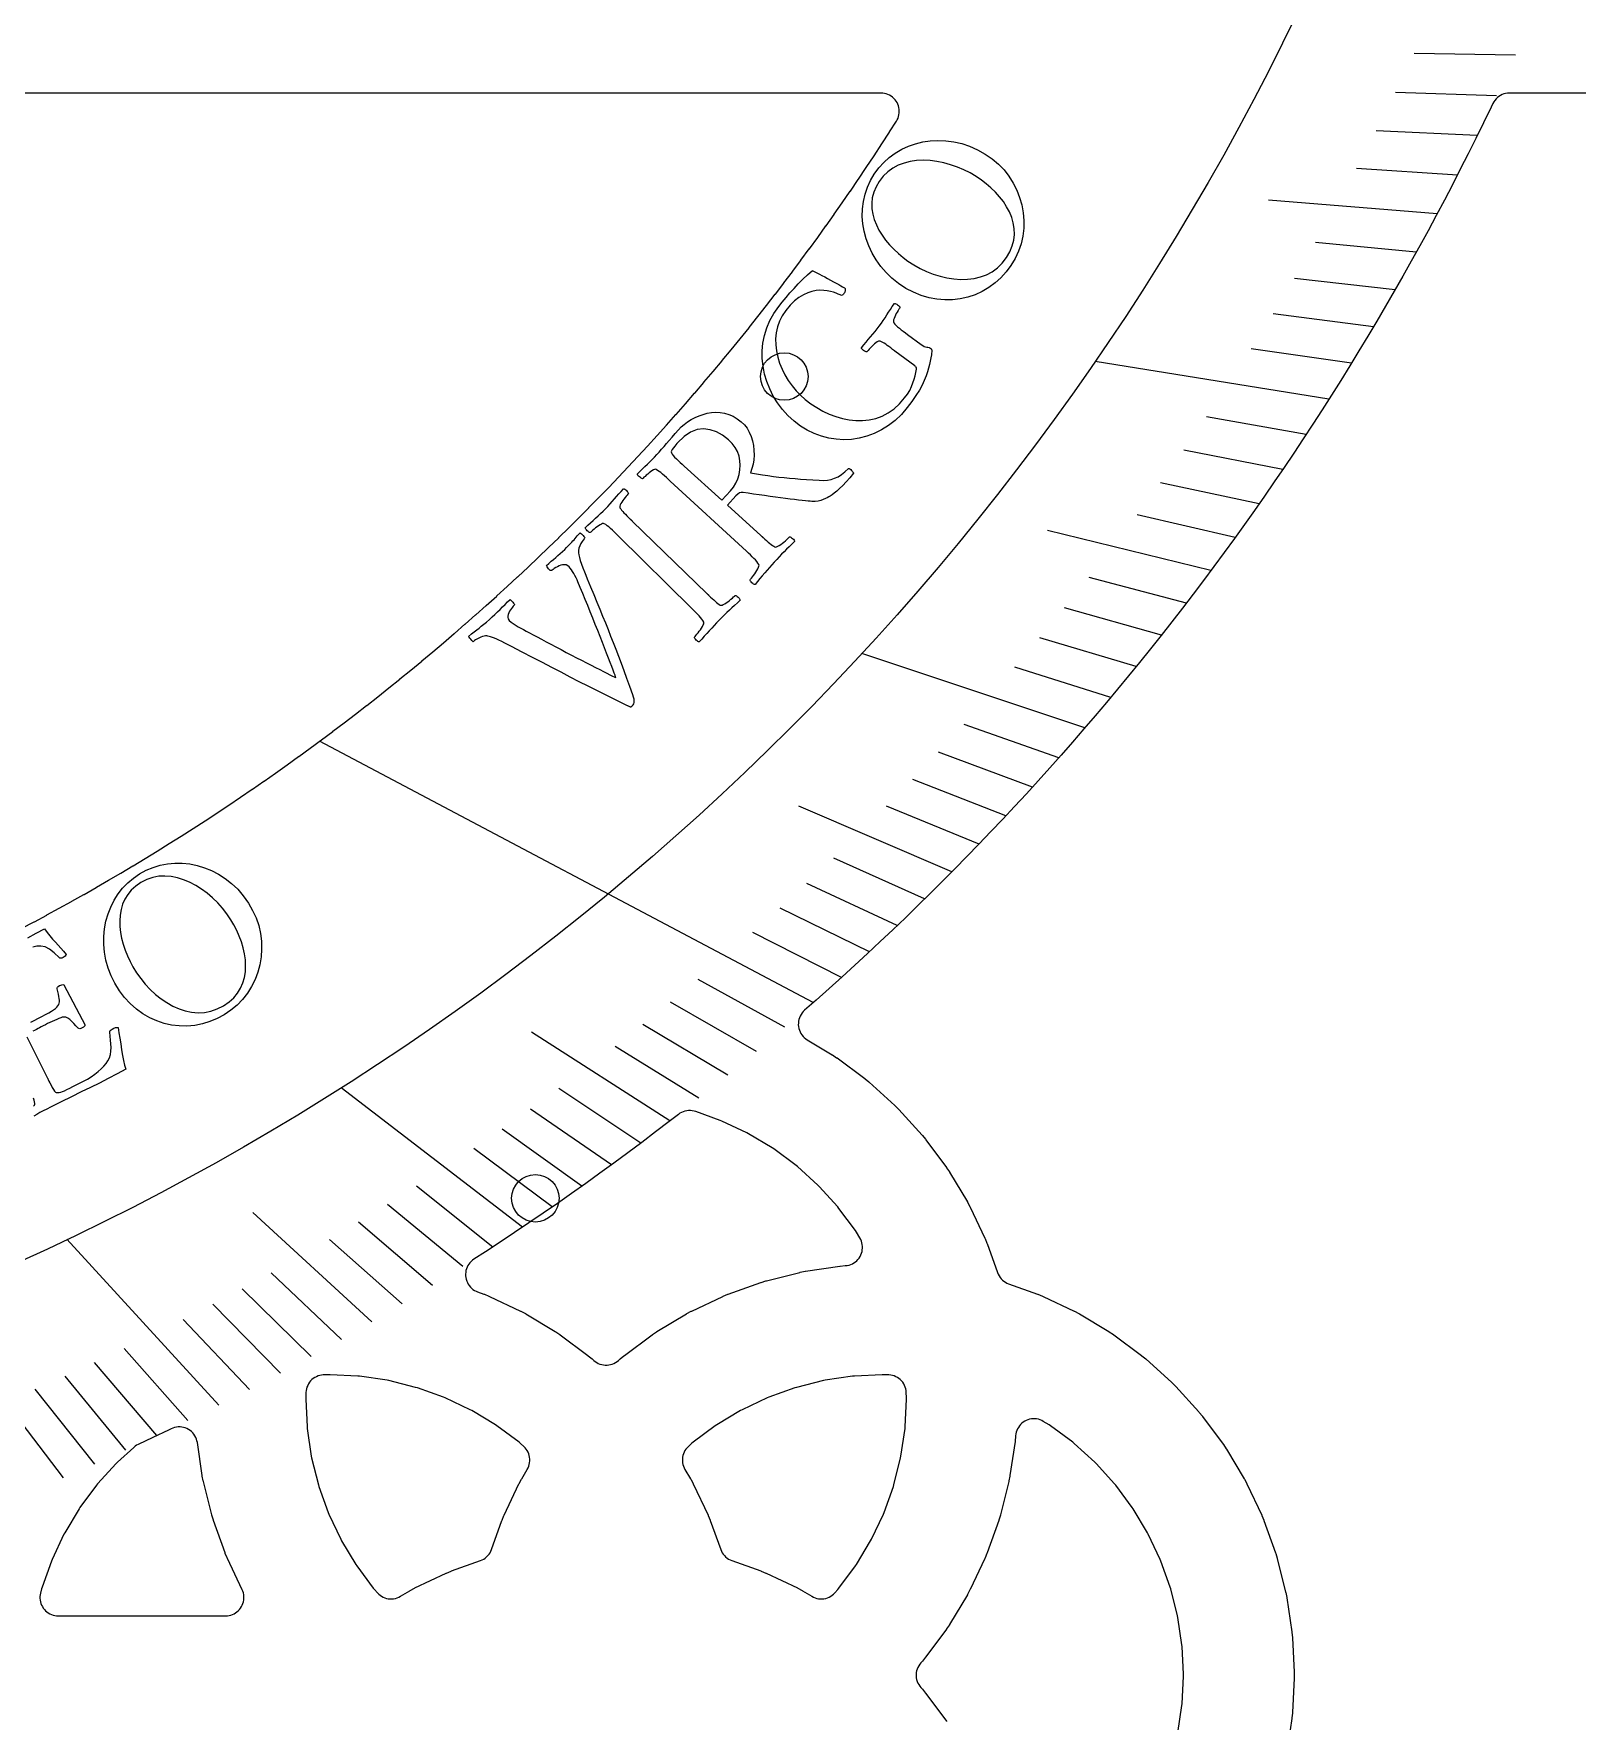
# Model space of a CAD drawing. Header units: millimetres. Extents: x -54 to 54, y -54 to 54.
# Drawn here: x 14.86 to 35.94, y -23.31 to -0.27 of the extents above; entities that cross this region are included whole.
import ezdxf

# ---------------------------------------------------------------- set-up
doc = ezdxf.new("R2010")
doc.units = ezdxf.units.MM
for name, color, linetype in [('CUT_INNER', 6, 'Continuous'), ('ENGRAVE', 7, 'Continuous'), ('ENGRAVE_FINE', 8, 'Continuous'), ('TEXT', 5, 'Continuous')]:
    doc.layers.add(name, color=color, linetype=linetype)

msp = doc.modelspace()

# ---------------------------------------------------------------- linework, layer by layer
at = {"layer": 'CUT_INNER'}
for points in [[(14.7018, -12.4834), (14.8715, -12.3934), (14.8728, -12.3927), (15.0419, -12.3016), (15.0433, -12.3009), (15.2118, -12.2088), (15.2132, -12.2081), (15.3811, -12.1149), (15.3825, -12.1142), (15.5499, -12.02), (15.5512, -12.0193), (15.718, -11.9241), (15.7193, -11.9234), (15.8855, -11.8272), (15.8869, -11.8264), (16.0525, -11.7292), (16.0538, -11.7284), (16.2188, -11.6302), (16.2202, -11.6294), (16.3846, -11.5301), (16.3859, -11.5293), (16.5497, -11.4291), (16.551, -11.4283), (16.7142, -11.327), (16.7155, -11.3262), (16.8781, -11.224), (16.8794, -11.2232), (17.0413, -11.1199), (17.0426, -11.1191), (17.2039, -11.0149), (17.2052, -11.014), (17.3658, -10.9088), (17.3671, -10.908), (17.5271, -10.8017), (17.5284, -10.8009), (17.6878, -10.6937), (17.689, -10.6928), (17.8477, -10.5847), (17.849, -10.5838), (18.007, -10.4747), (18.0083, -10.4738), (18.1656, -10.3637), (18.1669, -10.3628), (18.3236, -10.2518), (18.3248, -10.2509), (18.4808, -10.1388), (18.482, -10.1379), (18.6374, -10.025), (18.6386, -10.0241), (18.7932, -9.9101), (18.7944, -9.9092), (18.9483, -9.7943), (18.9496, -9.7934), (19.1028, -9.6776), (19.104, -9.6767), (19.2565, -9.5599), (19.2577, -9.559), (19.4094, -9.4413), (19.4106, -9.4403), (19.5617, -9.3217), (19.5629, -9.3208), (19.7132, -9.2012), (19.7144, -9.2003), (19.864, -9.0798), (19.8652, -9.0788), (20.014, -8.9575), (20.0152, -8.9565), (20.1632, -8.8342), (20.1644, -8.8332), (20.3118, -8.71), (20.3129, -8.709), (20.4595, -8.5849), (20.4607, -8.584), (20.6065, -8.459), (20.6076, -8.458), (20.7527, -8.3321), (20.7538, -8.3311), (20.8981, -8.2043), (20.8992, -8.2033), (21.0427, -8.0756), (21.0439, -8.0746), (21.1865, -7.9461), (21.1877, -7.945), (21.3296, -7.8156), (21.3307, -7.8146), (21.4718, -7.6843), (21.4729, -7.6833), (21.6133, -7.5521), (21.6144, -7.5511), (21.7539, -7.4191), (21.755, -7.418), (21.8937, -7.2852), (21.8948, -7.2841), (22.0326, -7.1504), (22.0337, -7.1493), (22.1708, -7.0148), (22.1719, -7.0137), (22.3081, -6.8783), (22.3092, -6.8772), (22.4445, -6.741), (22.4456, -6.7399), (22.5802, -6.6029), (22.5812, -6.6018), (22.7149, -6.4639), (22.716, -6.4628), (22.8489, -6.3241), (22.8499, -6.323), (22.9819, -6.1835), (22.983, -6.1824), (23.1141, -6.0421), (23.1151, -6.041), (23.2454, -5.8999), (23.2465, -5.8987), (23.3759, -5.7568), (23.3769, -5.7557), (23.5054, -5.613), (23.5065, -5.6119), (23.6341, -5.4684), (23.6351, -5.4672), (23.7619, -5.323), (23.7629, -5.3218), (23.8888, -5.1768), (23.8898, -5.1756), (24.0148, -5.0298), (24.0158, -5.0287), (24.1399, -4.8821), (24.1409, -4.8809), (24.2641, -4.7336), (24.2651, -4.7324), (24.3873, -4.5843), (24.3883, -4.5831), (24.5097, -4.4343), (24.5107, -4.4331), (24.6311, -4.2835), (24.6321, -4.2823), (24.7516, -4.132), (24.7526, -4.1308), (24.8712, -3.9798), (24.8721, -3.9786), (24.9898, -3.8268), (24.9908, -3.8256), (25.1075, -3.6731), (25.1084, -3.6719), (25.2243, -3.5187), (25.2252, -3.5175), (25.3401, -3.3636), (25.341, -3.3624), (25.4549, -3.2077), (25.4558, -3.2065), (25.5688, -3.0512), (25.5697, -3.05), (25.6817, -2.894), (25.6826, -2.8927), (25.7937, -2.736), (25.7946, -2.7348), (25.9047, -2.5774), (25.9055, -2.5762), (26.0147, -2.4181), (26.0155, -2.4169), (26.1237, -2.2582), (26.1246, -2.2569), (26.2317, -2.0976), (26.2326, -2.0963), (26.3388, -1.9363), (26.3396, -1.935), (26.4449, -1.7743), (26.4457, -1.7731), (26.5499, -1.6118), (26.5508, -1.6105), (26.6439, -1.4644), (26.6559, -1.4433), (26.6659, -1.4211), (26.6736, -1.3981), (26.6791, -1.3745), (26.6823, -1.3504), (26.6831, -1.3261), (26.6815, -1.3019), (26.6776, -1.2779), (26.6714, -1.2544), (26.6629, -1.2316), (26.6523, -1.2098), (26.6396, -1.1891), (26.6249, -1.1697), (26.6085, -1.1518), (26.5904, -1.1357), (26.5708, -1.1213), (26.5499, -1.1089), (26.5279, -1.0987), (26.505, -1.0906), (26.4814, -1.0847), (26.4573, -1.0812), (26.4331, -1.08), (4.6534, -1.08)], [(51.0325, -1.08), (35.0142, -1.08), (34.9886, -1.0813), (34.9633, -1.0852), (34.9386, -1.0917), (34.9146, -1.1007), (34.8917, -1.112), (34.8701, -1.1257), (34.85, -1.1415), (34.8316, -1.1592), (34.8151, -1.1788), (34.8007, -1.1999), (34.7885, -1.2224), (34.7646, -1.2725), (34.6614, -1.4855), (34.557, -1.6979), (34.4512, -1.9096), (34.3442, -2.1207), (34.2359, -2.3311), (34.1262, -2.5408), (34.0153, -2.7499), (33.9031, -2.9582), (33.7897, -3.1659), (33.6749, -3.3729), (33.5589, -3.5792), (33.4416, -3.7847), (33.3231, -3.9895), (33.2033, -4.1936), (33.0823, -4.397), (32.96, -4.5996), (32.8364, -4.8015), (32.7117, -5.0026), (32.5857, -5.2029), (32.4585, -5.4025), (32.33, -5.6012), (32.2004, -5.7992), (32.0695, -5.9964), (31.9374, -6.1928), (31.8041, -6.3883), (31.6697, -6.5831), (31.534, -6.777), (31.3971, -6.97), (31.2591, -7.1623), (31.1199, -7.3536), (30.9795, -7.5442), (30.8379, -7.7338), (30.6952, -7.9226), (30.5513, -8.1105), (30.4063, -8.2975), (30.2602, -8.4836), (30.1129, -8.6689), (29.9644, -8.8532), (29.8148, -9.0366), (29.6642, -9.2191), (29.5123, -9.4006), (29.3594, -9.5812), (29.2054, -9.7609), (29.0503, -9.9396), (28.8941, -10.1174), (28.7368, -10.2942), (28.5784, -10.4701), (28.4189, -10.6449), (28.2584, -10.8188), (28.0968, -10.9917), (27.9341, -11.1636), (27.7704, -11.3345), (27.6057, -11.5044), (27.4399, -11.6733), (27.273, -11.8411), (27.1052, -12.008), (26.9363, -12.1738), (26.7664, -12.3385), (26.5955, -12.5022), (26.4237, -12.6649), (26.2508, -12.8265), (26.0769, -12.987), (25.902, -13.1465), (25.7262, -13.3049), (25.5494, -13.4622), (25.3893, -13.6029), (25.3716, -13.6201), (25.3556, -13.639), (25.3416, -13.6594), (25.3297, -13.681), (25.3199, -13.7038), (25.3125, -13.7274), (25.3074, -13.7516), (25.3048, -13.7762), (25.3046, -13.8009), (25.3068, -13.8255), (25.3115, -13.8498), (25.3185, -13.8736), (25.3279, -13.8965), (25.3394, -13.9183), (25.3531, -13.9389), (25.3687, -13.9581), (25.3862, -13.9756), (25.4053, -13.9913), (25.4258, -14.0051), (25.7661, -14.209), (25.7713, -14.2123), (25.8279, -14.2501), (25.8329, -14.2537), (26.211, -14.5341), (26.2159, -14.5379), (26.2685, -14.5811), (26.2731, -14.5851), (26.622, -14.9012), (26.6264, -14.9055), (26.6745, -14.9536), (26.6788, -14.958), (26.9949, -15.3069), (26.9989, -15.3115), (27.0421, -15.3641), (27.0459, -15.369), (27.3263, -15.7471), (27.3299, -15.7521), (27.3677, -15.8087), (27.371, -15.8139), (27.613, -16.2177), (27.616, -16.2231), (27.6481, -16.2831), (27.6509, -16.2886), (27.8522, -16.7142), (27.8546, -16.7198), (27.8807, -16.7826), (27.8829, -16.7884), (28.0246, -17.1843), (28.0339, -17.2069), (28.0455, -17.2286), (28.0591, -17.249), (28.0747, -17.2679), (28.0921, -17.2853), (28.111, -17.3009), (28.1314, -17.3145), (28.1531, -17.3261), (28.1757, -17.3354), (28.5716, -17.4771), (28.5774, -17.4793), (28.6402, -17.5054), (28.6458, -17.5078), (29.0714, -17.7091), (29.0769, -17.7119), (29.1369, -17.744), (29.1423, -17.747), (29.5461, -17.989), (29.5513, -17.9923), (29.6079, -18.0301), (29.6129, -18.0337), (29.991, -18.3141), (29.9959, -18.3179), (30.0485, -18.3611), (30.0531, -18.3651), (30.402, -18.6812), (30.4064, -18.6855), (30.4545, -18.7336), (30.4588, -18.738), (30.7749, -19.0869), (30.7789, -19.0915), (30.8221, -19.1441), (30.8259, -19.149), (31.1063, -19.5271), (31.1099, -19.5321), (31.1477, -19.5887), (31.151, -19.5939), (31.393, -19.9977), (31.396, -20.0031), (31.4281, -20.0631), (31.4309, -20.0686), (31.6322, -20.4942), (31.6346, -20.4998), (31.6607, -20.5626), (31.6629, -20.5684), (31.8215, -21.0116), (31.8234, -21.0175), (31.8432, -21.0826), (31.8448, -21.0885), (31.9592, -21.5452), (31.9606, -21.5512), (31.9738, -21.6179), (31.9749, -21.624), (32.044, -22.0897), (32.0447, -22.0958), (32.0514, -22.1635), (32.0518, -22.1696), (32.0749, -22.6398), (32.0751, -22.646), (32.0751, -22.714), (32.0749, -22.7202), (32.0518, -23.1904), (32.0514, -23.1965), (32.0447, -23.2642), (32.044, -23.2703), (31.9749, -23.736)], [(30.4861, -23.4683), (30.5415, -23.0943), (30.5439, -23.0699), (30.5625, -22.6923), (30.5625, -22.6677), (30.5439, -22.2901), (30.5415, -22.2657), (30.4861, -21.8917), (30.4813, -21.8676), (30.3894, -21.5008), (30.3823, -21.4774), (30.2549, -21.1214), (30.2455, -21.0987), (30.0839, -20.7569), (30.0723, -20.7353), (29.8779, -20.411), (29.8643, -20.3906), (29.639, -20.0869), (29.6235, -20.0679), (29.3696, -19.7878), (29.3522, -19.7704), (29.0721, -19.5165), (29.0531, -19.501), (28.7494, -19.2757), (28.729, -19.2621), (28.6497, -19.2145), (28.6283, -19.2031), (28.6059, -19.1938), (28.5827, -19.1867), (28.559, -19.1818), (28.5349, -19.1793), (28.5106, -19.1792), (28.4865, -19.1814), (28.4627, -19.1859), (28.4394, -19.1927), (28.4169, -19.2017), (28.3954, -19.2129), (28.3751, -19.2261), (28.3561, -19.2412), (28.3387, -19.2581), (28.323, -19.2765), (28.3092, -19.2965), (28.2973, -19.3176), (28.2876, -19.3398), (28.28, -19.3629), (28.2748, -19.3865), (28.2718, -19.4106), (28.2714, -19.4165), (28.2647, -19.4842), (28.264, -19.4903), (28.1949, -19.956), (28.1938, -19.9621), (28.1806, -20.0288), (28.1792, -20.0348), (28.0648, -20.4915), (28.0632, -20.4974), (28.0434, -20.5625), (28.0415, -20.5684), (27.8829, -21.0116), (27.8807, -21.0174), (27.8546, -21.0802), (27.8522, -21.0858), (27.6509, -21.5114), (27.6481, -21.5169), (27.616, -21.5769), (27.613, -21.5823), (27.371, -21.9861), (27.3677, -21.9913), (27.3299, -22.0479), (27.3263, -22.0529), (27.0459, -22.431), (27.0421, -22.4359), (26.9989, -22.4885), (26.9949, -22.4931), (26.9777, -22.5121), (26.9622, -22.5311), (26.9485, -22.5515), (26.937, -22.5731), (26.9276, -22.5958), (26.9205, -22.6193), (26.9157, -22.6433), (26.9133, -22.6677), (26.9133, -22.6923), (26.9157, -22.7167), (26.9205, -22.7407), (26.9276, -22.7642), (26.937, -22.7869), (26.9485, -22.8085), (26.9622, -22.8289), (26.9777, -22.8479), (26.9949, -22.8669), (26.9989, -22.8715), (27.0421, -22.9241), (27.0459, -22.929), (27.3263, -23.3071), (27.3299, -23.3121)]]:
    msp.add_lwpolyline(points, dxfattribs=at)
for points in [[(20.8548, -17.0152), (20.8366, -17.0311), (20.82, -17.0487), (20.8052, -17.0678), (20.7924, -17.0882), (20.7815, -17.1098), (20.7728, -17.1324), (20.7663, -17.1557), (20.7621, -17.1794), (20.7602, -17.2035), (20.7607, -17.2277), (20.7635, -17.2517), (20.7685, -17.2753), (20.7759, -17.2984), (20.7854, -17.3206), (20.797, -17.3418), (20.8106, -17.3617), (20.8261, -17.3803), (20.8433, -17.3973), (20.8621, -17.4125), (20.8822, -17.4258), (20.9036, -17.4372), (20.9259, -17.4464), (21.0116, -17.4771), (21.0174, -17.4793), (21.0802, -17.5054), (21.0858, -17.5078), (21.5114, -17.7091), (21.5169, -17.7119), (21.5769, -17.744), (21.5823, -17.747), (21.9861, -17.989), (21.9913, -17.9923), (22.0479, -18.0301), (22.0529, -18.0337), (22.431, -18.3141), (22.4359, -18.3179), (22.4885, -18.3611), (22.4931, -18.3651), (22.5121, -18.3823), (22.5311, -18.3978), (22.5515, -18.4115), (22.5731, -18.423), (22.5958, -18.4324), (22.6193, -18.4395), (22.6433, -18.4443), (22.6677, -18.4467), (22.6923, -18.4467), (22.7167, -18.4443), (22.7407, -18.4395), (22.7642, -18.4324), (22.7869, -18.423), (22.8085, -18.4115), (22.8289, -18.3978), (22.8479, -18.3823), (22.8669, -18.3651), (22.8715, -18.3611), (22.9241, -18.3179), (22.929, -18.3141), (23.3071, -18.0337), (23.3121, -18.0301), (23.3687, -17.9923), (23.3739, -17.989), (23.7777, -17.747), (23.7831, -17.744), (23.8431, -17.7119), (23.8486, -17.7091), (24.2742, -17.5078), (24.2798, -17.5054), (24.3426, -17.4793), (24.3484, -17.4771), (24.7916, -17.3185), (24.7975, -17.3166), (24.8626, -17.2968), (24.8685, -17.2952), (25.3252, -17.1808), (25.3312, -17.1794), (25.3979, -17.1662), (25.404, -17.1651), (25.8697, -17.096), (25.8758, -17.0953), (25.9435, -17.0886), (25.9494, -17.0882), (25.9735, -17.0852), (25.9971, -17.08), (26.0202, -17.0724), (26.0424, -17.0627), (26.0635, -17.0508), (26.0835, -17.037), (26.1019, -17.0213), (26.1188, -17.0039), (26.1339, -16.9849), (26.1471, -16.9646), (26.1583, -16.9431), (26.1673, -16.9206), (26.1741, -16.8973), (26.1786, -16.8735), (26.1808, -16.8494), (26.1807, -16.8251), (26.1782, -16.801), (26.1733, -16.7773), (26.1662, -16.7541), (26.1569, -16.7317), (26.1455, -16.7103), (26.0979, -16.631), (26.0843, -16.6106), (25.859, -16.3069), (25.8435, -16.2879), (25.5896, -16.0078), (25.5722, -15.9904), (25.2921, -15.7365), (25.2731, -15.721), (24.9694, -15.4957), (24.949, -15.4821), (24.6247, -15.2877), (24.6031, -15.2761), (24.2613, -15.1145), (24.2386, -15.1051), (23.9042, -14.9854), (23.8802, -14.9782), (23.8556, -14.9734), (23.8306, -14.971), (23.8055, -14.9712), (23.7806, -14.9739), (23.7561, -14.9791), (23.7322, -14.9867), (23.7092, -14.9967), (23.6873, -15.0089), (23.6667, -15.0233), (23.5426, -15.1196), (23.3547, -15.2635), (23.1659, -15.4062), (22.9762, -15.5477), (22.7857, -15.6881), (22.5943, -15.8274), (22.4021, -15.9654), (22.2091, -16.1023), (22.0152, -16.238), (21.8204, -16.3724), (21.6249, -16.5057), (21.4285, -16.6378), (21.2313, -16.7687), (21.0334, -16.8984), (20.8744, -17.0011)], [(20.9869, -21.1061), (21.0086, -21.0945), (21.029, -21.0809), (21.0479, -21.0653), (21.0653, -21.0479), (21.0809, -21.029), (21.0945, -21.0086), (21.1061, -20.9869), (21.1154, -20.9643), (21.2571, -20.5684), (21.2593, -20.5626), (21.2854, -20.4998), (21.2878, -20.4942), (21.4891, -20.0686), (21.4919, -20.0631), (21.524, -20.0031), (21.527, -19.9977), (21.6032, -19.8707), (21.6147, -19.849), (21.6241, -19.8263), (21.6312, -19.8029), (21.636, -19.7788), (21.6384, -19.7544), (21.6384, -19.7299), (21.636, -19.7054), (21.6312, -19.6814), (21.6241, -19.6579), (21.6147, -19.6352), (21.6032, -19.6136), (21.5895, -19.5932), (21.574, -19.5742), (21.5566, -19.5569), (21.5121, -19.5165), (21.4931, -19.501), (21.1894, -19.2757), (21.169, -19.2621), (20.8447, -19.0677), (20.8231, -19.0561), (20.4813, -18.8945), (20.4586, -18.8851), (20.1026, -18.7577), (20.0792, -18.7506), (19.7124, -18.6587), (19.6883, -18.6539), (19.3143, -18.5985), (19.2899, -18.5961), (18.9123, -18.5775), (18.8877, -18.5775), (18.8184, -18.5809), (18.7939, -18.5833), (18.7699, -18.5881), (18.7464, -18.5952), (18.7237, -18.6046), (18.7021, -18.6162), (18.6817, -18.6298), (18.6627, -18.6454), (18.6454, -18.6627), (18.6298, -18.6817), (18.6162, -18.7021), (18.6046, -18.7237), (18.5952, -18.7464), (18.5881, -18.7699), (18.5833, -18.7939), (18.5809, -18.8184), (18.5775, -18.8877), (18.5775, -18.9123), (18.5961, -19.2899), (18.5985, -19.3143), (18.6539, -19.6883), (18.6587, -19.7124), (18.7506, -20.0792), (18.7577, -20.1026), (18.8851, -20.4586), (18.8945, -20.4813), (19.0561, -20.8231), (19.0677, -20.8447), (19.2621, -21.169), (19.2757, -21.1894), (19.501, -21.4931), (19.5165, -21.5121), (19.5569, -21.5566), (19.5742, -21.574), (19.5932, -21.5895), (19.6136, -21.6032), (19.6352, -21.6147), (19.6579, -21.6241), (19.6814, -21.6312), (19.7054, -21.636), (19.7299, -21.6384), (19.7544, -21.6384), (19.7788, -21.636), (19.8029, -21.6312), (19.8263, -21.6241), (19.849, -21.6147), (19.8707, -21.6032), (19.9977, -21.527), (20.0031, -21.524), (20.0631, -21.4919), (20.0686, -21.4891), (20.4942, -21.2878), (20.4998, -21.2854), (20.5626, -21.2593), (20.5684, -21.2571), (20.9643, -21.1154)], [(24.2539, -20.9869), (24.2655, -21.0086), (24.2791, -21.029), (24.2947, -21.0479), (24.3121, -21.0653), (24.331, -21.0809), (24.3514, -21.0945), (24.3731, -21.1061), (24.3957, -21.1154), (24.7916, -21.2571), (24.7974, -21.2593), (24.8602, -21.2854), (24.8658, -21.2878), (25.2914, -21.4891), (25.2969, -21.4919), (25.3569, -21.524), (25.3623, -21.527), (25.4893, -21.6032), (25.511, -21.6147), (25.5337, -21.6241), (25.5571, -21.6312), (25.5812, -21.636), (25.6056, -21.6384), (25.6301, -21.6384), (25.6546, -21.636), (25.6786, -21.6312), (25.7021, -21.6241), (25.7248, -21.6147), (25.7464, -21.6032), (25.7668, -21.5895), (25.7858, -21.574), (25.8031, -21.5566), (25.8435, -21.5121), (25.859, -21.4931), (26.0843, -21.1894), (26.0979, -21.169), (26.2923, -20.8447), (26.3039, -20.8231), (26.4655, -20.4813), (26.4749, -20.4586), (26.6023, -20.1026), (26.6094, -20.0792), (26.7013, -19.7124), (26.7061, -19.6883), (26.7615, -19.3143), (26.7639, -19.2899), (26.7825, -18.9123), (26.7825, -18.8877), (26.7791, -18.8184), (26.7767, -18.7939), (26.7719, -18.7699), (26.7648, -18.7464), (26.7554, -18.7237), (26.7438, -18.7021), (26.7302, -18.6817), (26.7146, -18.6627), (26.6973, -18.6454), (26.6783, -18.6298), (26.6579, -18.6162), (26.6363, -18.6046), (26.6136, -18.5952), (26.5901, -18.5881), (26.5661, -18.5833), (26.5416, -18.5809), (26.4723, -18.5775), (26.4477, -18.5775), (26.0701, -18.5961), (26.0457, -18.5985), (25.6717, -18.6539), (25.6476, -18.6587), (25.2808, -18.7506), (25.2574, -18.7577), (24.9014, -18.8851), (24.8787, -18.8945), (24.5369, -19.0561), (24.5153, -19.0677), (24.191, -19.2621), (24.1706, -19.2757), (23.8669, -19.501), (23.8479, -19.5165), (23.8034, -19.5569), (23.786, -19.5742), (23.7705, -19.5932), (23.7568, -19.6136), (23.7453, -19.6352), (23.7359, -19.6579), (23.7288, -19.6814), (23.724, -19.7054), (23.7216, -19.7299), (23.7216, -19.7544), (23.724, -19.7788), (23.7288, -19.8029), (23.7359, -19.8263), (23.7453, -19.849), (23.7568, -19.8707), (23.833, -19.9977), (23.836, -20.0031), (23.8681, -20.0631), (23.8709, -20.0686), (24.0722, -20.4942), (24.0746, -20.4998), (24.1007, -20.5626), (24.1029, -20.5684), (24.2446, -20.9643)], [(16.2685, -19.5408), (16.2478, -19.5545), (16.2287, -19.5702), (16.0078, -19.7704), (15.9904, -19.7878), (15.7365, -20.0679), (15.721, -20.0869), (15.4957, -20.3906), (15.4821, -20.411), (15.2877, -20.7353), (15.2761, -20.7569), (15.1145, -21.0987), (15.1051, -21.1214), (14.9777, -21.4774), (14.9706, -21.5008), (14.956, -21.5593), (14.9513, -21.5827), (14.9489, -21.6064), (14.9487, -21.6303), (14.9508, -21.6541), (14.9552, -21.6776), (14.9618, -21.7006), (14.9706, -21.7228), (14.9814, -21.7441), (14.9943, -21.7642), (15.009, -21.783), (15.0254, -21.8004), (15.0434, -21.8161), (15.0628, -21.83), (15.0835, -21.842), (15.1052, -21.8519), (15.1278, -21.8598), (15.151, -21.8654), (15.1746, -21.8689), (15.1985, -21.87), (17.4839, -21.87), (17.5078, -21.8689), (17.5316, -21.8654), (17.5548, -21.8597), (17.5774, -21.8519), (17.5992, -21.8418), (17.6199, -21.8298), (17.6393, -21.8158), (17.6574, -21.8001), (17.6738, -21.7826), (17.6885, -21.7637), (17.7013, -21.7435), (17.7121, -21.7221), (17.7208, -21.6998), (17.7274, -21.6768), (17.7317, -21.6532), (17.7338, -21.6293), (17.7335, -21.6054), (17.731, -21.5816), (17.7261, -21.5581), (17.7191, -21.5352), (17.7099, -21.5131), (17.5078, -21.0858), (17.5054, -21.0802), (17.4793, -21.0174), (17.4771, -21.0116), (17.3185, -20.5684), (17.3166, -20.5625), (17.2968, -20.4974), (17.2952, -20.4915), (17.1808, -20.0348), (17.1794, -20.0288), (17.1662, -19.9621), (17.1651, -19.956), (17.098, -19.5035), (17.0932, -19.4793), (17.086, -19.4557), (17.0765, -19.433), (17.0649, -19.4112), (17.0511, -19.3908), (17.0354, -19.3718), (17.018, -19.3544), (16.9988, -19.3388), (16.9783, -19.3252), (16.9565, -19.3137), (16.9337, -19.3044), (16.91, -19.2973), (16.8858, -19.2927), (16.8613, -19.2904), (16.8366, -19.2906), (16.8121, -19.2932), (16.788, -19.2982), (16.7644, -19.3055), (16.7417, -19.3152), (16.7048, -19.3331), (16.4911, -19.4349), (16.2904, -19.5291)]]:
    msp.add_lwpolyline(points, close=True, dxfattribs=at)
at = {"layer": 'ENGRAVE'}
for points in [[(32.5495, -5.26), (29.3566, -4.744)], [(29.218, -9.7463), (26.1736, -8.7307)], [(25.5092, -13.4977), (18.7665, -9.9299)], [(21.5389, -16.5638), (19.0629, -14.6597)], [(17.3911, -18.9949), (15.3164, -16.7289)]]:
    msp.add_lwpolyline(points, dxfattribs=at)
for centre, radius in [((0, 15.4308), 35.6208), ((25.1128, -4.9501), 0.324), ((21.714, -16.1689), 0.324)]:
    msp.add_circle(centre, radius, dxfattribs=at)
at = {"layer": 'ENGRAVE_FINE'}
for points in [[(35.0974, -0.5615), (33.7144, -0.5393)], [(34.8398, -1.115), (33.4575, -1.0708)], [(34.5754, -1.6607), (33.1941, -1.5943)], [(34.3043, -2.1984), (32.9245, -2.11)], [(34.0268, -2.7283), (31.725, -2.5438)], [(33.7431, -3.2503), (32.3674, -3.1178)], [(33.4532, -3.7645), (32.0804, -3.61)], [(33.1576, -4.2708), (31.7879, -4.0944)], [(32.8563, -4.7693), (31.4902, -4.571)], [(32.2374, -5.7429), (30.8797, -5.5011)], [(31.9202, -6.2182), (30.5674, -5.9546)], [(31.5981, -6.6857), (30.2505, -6.4006)], [(31.2712, -7.1456), (29.9293, -6.839)], [(30.9396, -7.5978), (28.7085, -7.0499)], [(30.6036, -8.0425), (29.2743, -7.6932)], [(30.2633, -8.4797), (28.9409, -8.1091)], [(29.9188, -8.9093), (28.6037, -8.5177)], [(29.5704, -9.3315), (28.2629, -8.9189)], [(28.8619, -10.1537), (27.5711, -9.6996)], [(28.5022, -10.5538), (27.2203, -10.0792)], [(28.139, -10.9467), (26.8664, -10.4516)], [(27.4027, -11.7109), (25.3106, -10.8168)], [(27.7725, -11.3324), (26.5095, -10.817)], [(27.0298, -12.0822), (25.7873, -11.5269)], [(26.6539, -12.4466), (25.4223, -11.8714)], [(26.2751, -12.8039), (25.0547, -12.2091)], [(25.8935, -13.1542), (24.6846, -12.5401)], [(25.1223, -13.8343), (23.9377, -13.1819)], [(24.733, -14.1641), (23.561, -13.4929)], [(24.3412, -14.4871), (23.1823, -13.7974)], [(23.5508, -15.1132), (21.6615, -13.9007)], [(23.9471, -14.8035), (22.8016, -14.0953)], [(23.1524, -15.4163), (22.0346, -14.672)], [(22.7519, -15.7129), (21.6485, -14.9508)], [(22.3495, -16.0029), (21.2608, -15.2234)], [(21.9451, -16.2866), (20.8715, -15.4898)], [(21.1309, -16.8347), (20.0885, -16.0041)], [(20.7213, -17.0993), (19.6949, -16.2522)], [(19.4829, -17.8557), (17.8536, -16.3624)], [(20.3101, -17.3576), (19.2999, -16.4943)], [(19.8972, -17.6097), (18.9038, -16.7305)], [(19.0672, -18.0956), (18.108, -17.1852)], [(18.6501, -18.3294), (17.7084, -17.4039)], [(18.2317, -18.5572), (17.3078, -17.6168)], [(17.812, -18.779), (16.9062, -17.824)], [(15.2702, -19.9867), (13.9498, -18.2584)], [(16.5459, -19.409), (15.696, -18.412)], [(16.9691, -19.2048), (16.1003, -18.2216)], [(16.1217, -19.6073), (15.2909, -18.597)], [(15.6964, -19.7999), (14.8851, -18.7764)]]:
    msp.add_lwpolyline(points, dxfattribs=at)
at = {"layer": 'TEXT'}
for points in [[(26.3422, -2.1849), (26.404, -2.1015), (26.4722, -2.026), (26.5472, -1.9583), (26.6288, -1.8985), (26.716, -1.8471), (26.8074, -1.8046), (26.9032, -1.7711), (27.0033, -1.7465), (27.1065, -1.7313), (27.2115, -1.7257), (27.3183, -1.7298), (27.4268, -1.7438), (27.5357, -1.7684), (27.6437, -1.8045), (27.7506, -1.8524), (27.8564, -1.912), (27.9513, -1.9774), (28.0371, -2.0498), (28.1137, -2.1294), (28.1811, -2.2161), (28.239, -2.3083), (28.2876, -2.4041), (28.3266, -2.5037), (28.3561, -2.607), (28.3755, -2.7125), (28.3842, -2.8184), (28.3823, -2.9247), (28.3698, -3.0315), (28.3463, -3.1368), (28.3116, -3.2389), (28.2657, -3.3377), (28.2086, -3.433), (28.1434, -3.5211), (28.0711, -3.6008), (27.9917, -3.6723), (27.9053, -3.7353), (27.8135, -3.789), (27.7179, -3.8324), (27.6187, -3.8655), (27.5157, -3.8884), (27.4105, -3.9007), (27.3044, -3.9022), (27.1974, -3.8931), (27.0895, -3.8733), (26.9823, -3.8424), (26.8774, -3.7999), (26.7747, -3.7458), (26.6742, -3.6803), (26.5836, -3.6089), (26.502, -3.5313), (26.4296, -3.4476), (26.3661, -3.3579), (26.3117, -3.2638), (26.2665, -3.1674), (26.2305, -3.0684), (26.2036, -2.9671), (26.1861, -2.8647), (26.1786, -2.7626), (26.1809, -2.6609), (26.1931, -2.5593), (26.2152, -2.4599), (26.2474, -2.3644), (26.2898, -2.2728), (26.3422, -2.1849)], [(26.4101, -2.285), (26.3664, -2.3593), (26.3347, -2.4339), (26.3151, -2.509), (26.3076, -2.5846), (26.3103, -2.66), (26.3216, -2.7343), (26.3416, -2.8075), (26.3702, -2.8798), (26.4061, -2.9505), (26.4481, -3.0191), (26.4962, -3.0856), (26.5504, -3.1499), (26.609, -3.2113), (26.6703, -3.2689), (26.7343, -3.3225), (26.801, -3.3723), (26.8821, -3.4252), (26.9667, -3.4726), (27.0549, -3.5144), (27.1467, -3.5508), (27.2404, -3.5805), (27.3343, -3.6025), (27.4282, -3.6169), (27.5223, -3.6236), (27.6148, -3.6217), (27.7043, -3.6103), (27.7905, -3.5894), (27.8736, -3.559), (27.9518, -3.518), (28.0233, -3.4653), (28.0881, -3.4008), (28.1461, -3.3247), (28.1924, -3.2456), (28.226, -3.1665), (28.2469, -3.0873), (28.2552, -3.0083), (28.2523, -2.9299), (28.2402, -2.8529), (28.2187, -2.7772), (28.1879, -2.7029), (28.1494, -2.6307), (28.1045, -2.5616), (28.0534, -2.4955), (27.9962, -2.4323), (27.9345, -2.3728), (27.8704, -2.3176), (27.8038, -2.2666), (27.7348, -2.2198), (27.6516, -2.1707), (27.5653, -2.1272), (27.4759, -2.0894), (27.3834, -2.0571), (27.2895, -2.0313), (27.196, -2.0128), (27.1028, -2.0016), (27.0098, -1.9977), (26.9189, -2.0016), (26.8318, -2.014), (26.7484, -2.0349), (26.6686, -2.0643), (26.5941, -2.1033), (26.5262, -2.153), (26.4649, -2.2136), (26.4101, -2.285)], [(26.6246, -4.603), (26.6205, -4.5999), (26.6164, -4.5969), (26.6124, -4.5938), (26.6083, -4.5907), (26.6042, -4.5877), (26.6002, -4.5846), (26.5961, -4.5815), (26.592, -4.5785), (26.5668, -4.5596), (26.5426, -4.5418), (26.5194, -4.5251), (26.4974, -4.5094), (26.4764, -4.4953), (26.4567, -4.4836), (26.4383, -4.474), (26.421, -4.4667), (26.4106, -4.4646), (26.3976, -4.4675), (26.382, -4.4757), (26.3638, -4.4891), (26.3445, -4.5054), (26.3256, -4.5226), (26.3072, -4.5406), (26.2891, -4.5595), (26.2727, -4.5773), (26.2593, -4.5923), (26.2487, -4.6046), (26.2411, -4.614), (26.232, -4.6127), (26.2214, -4.609), (26.2095, -4.603), (26.1962, -4.5945), (26.1838, -4.5849), (26.1745, -4.5753), (26.1684, -4.5658), (26.1655, -4.5563), (26.1974, -4.5177), (26.229, -4.48), (26.2604, -4.4431), (26.2916, -4.4071), (26.3223, -4.3713), (26.3522, -4.3349), (26.3815, -4.298), (26.41, -4.2605), (26.4384, -4.2218), (26.4651, -4.1836), (26.4902, -4.1461), (26.5137, -4.1092), (26.5371, -4.0721), (26.5619, -4.0336), (26.5881, -3.9938), (26.6158, -3.9527), (26.6257, -3.9528), (26.6366, -3.9559), (26.6484, -3.962), (26.6611, -3.9712), (26.673, -3.9815), (26.6823, -3.9912), (26.6888, -4.0003), (26.6926, -4.0087), (26.6858, -4.0186), (26.6773, -4.0319), (26.667, -4.0487), (26.655, -4.0689), (26.6427, -4.0907), (26.6316, -4.1123), (26.6216, -4.1338), (26.6128, -4.1551), (26.6064, -4.1747), (26.6036, -4.1912), (26.6044, -4.2046), (26.6088, -4.215), (26.6228, -4.2328), (26.6401, -4.2512), (26.6606, -4.2702), (26.6844, -4.2898), (26.7105, -4.3099), (26.7376, -4.3307), (26.7659, -4.352), (26.7954, -4.3739), (26.9839, -4.5132), (27.005, -4.5275), (27.0247, -4.538), (27.0429, -4.5448), (27.0597, -4.5479), (27.0751, -4.5499), (27.0892, -4.5536), (27.102, -4.5591), (27.1136, -4.5663), (27.1185, -4.5707), (27.1223, -4.5759), (27.125, -4.5819), (27.1266, -4.5887), (27.127, -4.5982), (27.1263, -4.612), (27.1243, -4.6304), (27.1212, -4.6532), (27.114, -4.6947), (27.1054, -4.7386), (27.0953, -4.7851), (27.0839, -4.8341), (27.0693, -4.8862), (27.0495, -4.9422), (27.0246, -5.0019), (26.9946, -5.0655), (26.9575, -5.1339), (26.9113, -5.2082), (26.856, -5.2884), (26.7916, -5.3745), (26.7123, -5.4674), (26.6274, -5.5493), (26.5369, -5.62), (26.4411, -5.6796), (26.3416, -5.7281), (26.2403, -5.7655), (26.1372, -5.792), (26.0323, -5.8075), (25.9272, -5.8123), (25.8233, -5.8066), (25.7208, -5.7906), (25.6194, -5.7642), (25.5208, -5.7278), (25.4261, -5.6815), (25.3354, -5.6254), (25.2485, -5.5596), (25.1631, -5.4819), (25.0869, -5.3987), (25.0199, -5.3101), (24.962, -5.216), (24.9133, -5.1181), (24.8739, -5.0179), (24.8438, -4.9152), (24.8228, -4.8102), (24.8117, -4.7042), (24.8113, -4.5986), (24.8214, -4.4934), (24.8422, -4.3885), (24.8739, -4.2854), (24.9169, -4.1856), (24.9712, -4.089), (25.0369, -3.9955), (25.0857, -3.9338), (25.1367, -3.8717), (25.1901, -3.809), (25.2457, -3.7457), (25.304, -3.6829), (25.3652, -3.6214), (25.4293, -3.5613), (25.4964, -3.5025), (25.5003, -3.5045), (25.5121, -3.5106), (25.5317, -3.5207), (25.5591, -3.5349), (25.5917, -3.5519), (25.6268, -3.5704), (25.6645, -3.5906), (25.7046, -3.6124), (25.7451, -3.6344), (25.7838, -3.6552), (25.8207, -3.675), (25.8557, -3.6937), (25.8863, -3.71), (25.9097, -3.7228), (25.9259, -3.7321), (25.935, -3.7379), (25.9404, -3.742), (25.9439, -3.7487), (25.9455, -3.758), (25.9451, -3.77), (25.9428, -3.783), (25.939, -3.7953), (25.9336, -3.8069), (25.9265, -3.8178), (25.9194, -3.8264), (25.9117, -3.8335), (25.9035, -3.8392), (25.8947, -3.8435), (25.8751, -3.8343), (25.85, -3.824), (25.8194, -3.8124), (25.7835, -3.7995), (25.743, -3.7877), (25.6989, -3.7794), (25.6512, -3.7744), (25.5999, -3.7727), (25.546, -3.7765), (25.4903, -3.7877), (25.4329, -3.8065), (25.3737, -3.8328), (25.3137, -3.8688), (25.2535, -3.9169), (25.1933, -3.977), (25.1327, -4.0493), (25.0843, -4.1201), (25.0463, -4.194), (25.0189, -4.2711), (25.0018, -4.3514), (24.9943, -4.4336), (24.9954, -4.5165), (25.0051, -4.5999), (25.0233, -4.684), (25.0492, -4.7672), (25.0818, -4.8482), (25.1211, -4.9269), (25.1671, -5.0034), (25.2186, -5.0761), (25.2746, -5.1437), (25.335, -5.2062), (25.3999, -5.2635), (25.4767, -5.3219), (25.5569, -5.3746), (25.6407, -5.4217), (25.7279, -5.4631), (25.8174, -5.4975), (25.9078, -5.5237), (25.9991, -5.5416), (26.0913, -5.5512), (26.1831, -5.5514), (26.2733, -5.5413), (26.3619, -5.5207), (26.4488, -5.4897), (26.5326, -5.4471), (26.6119, -5.3916), (26.6865, -5.3233), (26.7565, -5.2423), (26.7937, -5.1904), (26.825, -5.1387), (26.8504, -5.0872), (26.87, -5.0358), (26.8855, -4.9857), (26.8988, -4.9381), (26.9099, -4.893), (26.9189, -4.8503), (26.9205, -4.8419), (26.9204, -4.8348), (26.9187, -4.8288), (26.9153, -4.8239), (26.9108, -4.8196), (26.9056, -4.815), (26.8998, -4.8102), (26.8933, -4.8052)], [(23.6682, -5.6772), (23.7058, -5.6386), (23.7473, -5.6023), (23.7928, -5.5685), (23.8423, -5.5371), (23.8946, -5.509), (23.9487, -5.4852), (24.0044, -5.4659), (24.0619, -5.4508), (24.1205, -5.4411), (24.1794, -5.4378), (24.2386, -5.4408), (24.2982, -5.4501), (24.3573, -5.4669), (24.415, -5.492), (24.4713, -5.5257), (24.5262, -5.5678), (24.5684, -5.6092), (24.6047, -5.6563), (24.6351, -5.7089), (24.6595, -5.7672), (24.678, -5.8289), (24.6909, -5.8919), (24.6982, -5.9563), (24.6997, -6.022), (24.6957, -6.0867), (24.6864, -6.1484), (24.6717, -6.207), (24.6519, -6.2624), (24.7341, -6.2772), (24.8137, -6.2905), (24.8905, -6.3022), (24.9646, -6.3125), (25.0376, -6.3216), (25.111, -6.3298), (25.1849, -6.3371), (25.2593, -6.3434), (25.3359, -6.3492), (25.4167, -6.355), (25.5016, -6.3607), (25.5908, -6.3663), (25.6486, -6.3672), (25.7029, -6.3629), (25.7536, -6.3536), (25.8008, -6.3392), (25.8465, -6.3182), (25.893, -6.2889), (25.9402, -6.2515), (25.988, -6.2058), (25.9979, -6.2068), (26.0085, -6.2116), (26.0197, -6.2204), (26.0315, -6.2331), (26.0424, -6.2463), (26.0505, -6.2567), (26.056, -6.2644), (26.0588, -6.2693), (26.0062, -6.3312), (25.9569, -6.3865), (25.9109, -6.4354), (25.8683, -6.4777), (25.8296, -6.5136), (25.7953, -6.5434), (25.7653, -6.5668), (25.7398, -6.5841), (25.7215, -6.5935), (25.6996, -6.6043), (25.6739, -6.6165), (25.6446, -6.6299), (25.6113, -6.642), (25.574, -6.65), (25.5327, -6.6539), (25.4873, -6.6536), (25.4664, -6.652), (25.438, -6.6495), (25.4019, -6.6461), (25.3582, -6.6416), (25.3083, -6.6363), (25.2535, -6.6299), (25.1938, -6.6227), (25.1294, -6.6144), (25.0614, -6.6055), (24.9911, -6.5961), (24.9187, -6.5863), (24.844, -6.576), (24.7688, -6.5653), (24.6947, -6.5542), (24.6217, -6.5428), (24.5498, -6.531), (24.5256, -6.5313), (24.5012, -6.5394), (24.4768, -6.5552), (24.4521, -6.5788), (24.3372, -6.7058), (24.7945, -7.1218), (24.7983, -7.1253), (24.802, -7.1287), (24.8058, -7.1321), (24.8096, -7.1355), (24.8134, -7.139), (24.8171, -7.1424), (24.8209, -7.1458), (24.8247, -7.1493), (24.8481, -7.1704), (24.8705, -7.1904), (24.892, -7.2092), (24.9125, -7.2268), (24.9321, -7.2427), (24.9506, -7.2563), (24.9682, -7.2674), (24.9847, -7.2762), (24.9949, -7.2773), (25.0082, -7.2743), (25.0248, -7.2671), (25.0444, -7.2559), (25.0656, -7.2418), (25.0865, -7.2264), (25.1072, -7.2097), (25.1277, -7.1916), (25.1464, -7.1741), (25.1617, -7.1594), (25.1736, -7.1476), (25.1822, -7.1385), (25.1913, -7.1404), (25.2016, -7.1448), (25.2131, -7.1517), (25.2257, -7.1612), (25.2373, -7.1717), (25.2458, -7.1821), (25.251, -7.1921), (25.2531, -7.2019), (25.2163, -7.238), (25.1803, -7.2733), (25.1452, -7.3079), (25.1109, -7.3418), (25.0771, -7.3758), (25.0432, -7.4106), (25.0093, -7.4463), (24.9754, -7.4828), (24.9427, -7.5189), (24.9101, -7.5556), (24.8777, -7.5931), (24.8454, -7.6313), (24.813, -7.67), (24.7804, -7.7091), (24.7476, -7.7487), (24.7147, -7.7887), (24.7047, -7.7875), (24.6942, -7.7831), (24.6832, -7.7756), (24.6717, -7.7649), (24.6612, -7.7531), (24.6533, -7.7423), (24.648, -7.7324), (24.6453, -7.7235), (24.6537, -7.7142), (24.6645, -7.7013), (24.6778, -7.6847), (24.6936, -7.6646), (24.7099, -7.6426), (24.7251, -7.6203), (24.739, -7.5977), (24.7517, -7.5749), (24.7616, -7.5539), (24.7672, -7.537), (24.7686, -7.524), (24.7656, -7.5149), (24.7538, -7.4956), (24.7387, -7.4753), (24.7204, -7.4541), (24.6989, -7.432), (24.6753, -7.4091), (24.6505, -7.3855), (24.6247, -7.3612), (24.5979, -7.3362), (23.5561, -6.3764), (23.529, -6.3515), (23.5025, -6.3274), (23.4767, -6.3042), (23.4516, -6.2818), (23.4274, -6.2615), (23.4046, -6.2445), (23.3832, -6.2306), (23.3631, -6.2199), (23.3531, -6.2166), (23.3403, -6.2182), (23.3248, -6.2247), (23.3064, -6.236), (23.2867, -6.2502), (23.2672, -6.265), (23.2479, -6.2806), (23.2288, -6.2969), (23.2113, -6.3123), (23.1968, -6.3254), (23.1855, -6.336), (23.1773, -6.3443), (23.1684, -6.342), (23.1584, -6.3371), (23.1472, -6.3298), (23.1349, -6.32), (23.1235, -6.3092), (23.1152, -6.2988), (23.1101, -6.2888), (23.108, -6.2792), (23.1423, -6.2452), (23.1763, -6.2118), (23.2101, -6.1789), (23.2435, -6.1466), (23.2764, -6.1143), (23.3087, -6.0817), (23.3403, -6.0488), (23.3713, -6.0156), (23.4035, -5.9801), (23.4365, -5.943), (23.4704, -5.9042), (23.5052, -5.8637), (23.5417, -5.8211), (23.5811, -5.7758), (23.6233, -5.7278), (23.6682, -5.6772)], [(24.353, -5.8149), (24.2701, -5.752), (24.1853, -5.7061), (24.0987, -5.6772), (24.0101, -5.6651), (23.921, -5.6742), (23.8324, -5.7086), (23.7442, -5.7685), (23.6561, -5.8536), (23.6452, -5.8661), (23.632, -5.8816), (23.6166, -5.9004), (23.5988, -5.9222), (23.583, -5.9442), (23.5732, -5.9632), (23.5695, -5.9792), (23.572, -5.9923), (23.5814, -6.0086), (23.5956, -6.0275), (23.6148, -6.0489), (23.6388, -6.0728), (23.6654, -6.098), (23.6923, -6.1231), (23.7195, -6.1483), (23.747, -6.1734), (24.2618, -6.6373), (24.3786, -6.5082), (24.4179, -6.4589), (24.4505, -6.4057), (24.4765, -6.3486), (24.4959, -6.2877), (24.5079, -6.2248), (24.5118, -6.1619), (24.5077, -6.0991), (24.4956, -6.0363), (24.4746, -5.9754), (24.4438, -5.9182), (24.4032, -5.8647), (24.353, -5.8149)], [(22.6696, -6.756), (22.702, -6.7224), (22.7334, -6.6888), (22.764, -6.6551), (22.7935, -6.6213), (22.8231, -6.5872), (22.8534, -6.5525), (22.8845, -6.5172), (22.9165, -6.4813), (22.9262, -6.4828), (22.9364, -6.4874), (22.9473, -6.4951), (22.9587, -6.5059), (22.9691, -6.5177), (22.977, -6.5285), (22.9824, -6.5383), (22.9852, -6.547), (22.9773, -6.5557), (22.9671, -6.5678), (22.9544, -6.5833), (22.9395, -6.6021), (22.9238, -6.6225), (22.9092, -6.6428), (22.8955, -6.6629), (22.8829, -6.6829), (22.8729, -6.7014), (22.8672, -6.7174), (22.8658, -6.7308), (22.8687, -6.7415), (22.8787, -6.7573), (22.8913, -6.7742), (22.9065, -6.7922), (22.9241, -6.8112), (22.9436, -6.831), (22.9641, -6.8517), (22.9857, -6.873), (23.0083, -6.8951), (23.012, -6.8987), (23.0156, -6.9022), (23.0193, -6.9058), (23.0229, -6.9093), (23.0266, -6.9129), (23.0302, -6.9164), (23.0339, -6.92), (23.0376, -6.9235), (24.0541, -7.9099), (24.0578, -7.9135), (24.0614, -7.917), (24.0651, -7.9206), (24.0687, -7.9241), (24.0724, -7.9277), (24.076, -7.9312), (24.0797, -7.9348), (24.0834, -7.9383), (24.1061, -7.9602), (24.1278, -7.9809), (24.1487, -8.0004), (24.1687, -8.0187), (24.1877, -8.0352), (24.2058, -8.0493), (24.223, -8.061), (24.2392, -8.0703), (24.2494, -8.0718), (24.2628, -8.0692), (24.2795, -8.0626), (24.2996, -8.0519), (24.3211, -8.0386), (24.3426, -8.0239), (24.3638, -8.0078), (24.3849, -7.9903), (24.4041, -7.9735), (24.4199, -7.9594), (24.4322, -7.9479), (24.4411, -7.939), (24.4501, -7.9413), (24.4603, -7.946), (24.4715, -7.9533), (24.4838, -7.9632), (24.4951, -7.9741), (24.5032, -7.9847), (24.5081, -7.9949), (24.5098, -8.0048), (24.4719, -8.0396), (24.4348, -8.0738), (24.3986, -8.1072), (24.3633, -8.14), (24.3283, -8.1728), (24.2934, -8.2066), (24.2583, -8.2411), (24.2233, -8.2766), (24.1894, -8.3115), (24.1557, -8.3472), (24.122, -8.3836), (24.0885, -8.4207), (24.0549, -8.4584), (24.0211, -8.4965), (23.987, -8.5349), (23.9528, -8.5738), (23.9429, -8.5723), (23.9325, -8.5676), (23.9218, -8.5597), (23.9106, -8.5487), (23.9005, -8.5366), (23.893, -8.5255), (23.888, -8.5155), (23.8856, -8.5065), (23.8942, -8.4974), (23.9055, -8.4849), (23.9193, -8.4688), (23.9357, -8.4492), (23.9528, -8.4277), (23.9686, -8.4059), (23.9833, -8.3838), (23.9967, -8.3614), (24.0073, -8.3407), (24.0134, -8.3239), (24.0152, -8.311), (24.0126, -8.3019), (24.0013, -8.2821), (23.9869, -8.2614), (23.9693, -8.2396), (23.9485, -8.2169), (23.9256, -8.1932), (23.9017, -8.1688), (23.8767, -8.1437), (23.8506, -8.1178), (22.8427, -7.1226), (22.8164, -7.0968), (22.7907, -7.0719), (22.7657, -7.0479), (22.7412, -7.0247), (22.7177, -7.0037), (22.6955, -6.9858), (22.6745, -6.9713), (22.6548, -6.96), (22.6449, -6.9563), (22.6321, -6.9575), (22.6164, -6.9635), (22.5976, -6.9743), (22.5774, -6.9878), (22.5573, -7.0023), (22.5371, -7.0176), (22.5169, -7.0337), (22.4984, -7.0491), (22.4833, -7.062), (22.4714, -7.0725), (22.4628, -7.0806), (22.454, -7.078), (22.4442, -7.0729), (22.4332, -7.0652), (22.4212, -7.055), (22.4102, -7.0438), (22.4022, -7.0331), (22.3974, -7.0229), (22.3956, -7.0133), (22.4311, -6.9804), (22.4664, -6.9479), (22.5015, -6.9157), (22.5365, -6.884), (22.5709, -6.8523), (22.6046, -6.8204), (22.6375, -6.7883), (22.6696, -6.756)], [(21.0855, -8.2666), (21.1237, -8.2321), (21.1608, -8.1977), (21.1968, -8.1633), (21.2317, -8.1288), (21.266, -8.0946), (21.3, -8.0608), (21.3339, -8.0273), (21.3675, -7.9942), (21.3752, -7.9986), (21.3842, -8.006), (21.3947, -8.0164), (21.4066, -8.0299), (21.4173, -8.0435), (21.4242, -8.0546), (21.4274, -8.063), (21.4268, -8.0689), (21.4208, -8.0751), (21.4123, -8.0849), (21.4014, -8.0985), (21.3881, -8.1156), (21.3743, -8.135), (21.3621, -8.1552), (21.3514, -8.1763), (21.3424, -8.1983), (21.3371, -8.22), (21.3379, -8.2406), (21.3447, -8.26), (21.3576, -8.2783), (21.3833, -8.3014), (21.4242, -8.3303), (21.4802, -8.3649), (21.5515, -8.4053), (21.5892, -8.4257), (21.6327, -8.4492), (21.6821, -8.4756), (21.7374, -8.505), (21.797, -8.5367), (21.8596, -8.57), (21.9252, -8.6049), (21.9938, -8.6413), (22.064, -8.6784), (22.1344, -8.7153), (22.205, -8.7519), (22.2759, -8.7882), (22.3455, -8.8237), (22.4121, -8.8578), (22.4759, -8.8905), (22.5369, -8.9218), (22.5936, -8.951), (22.645, -8.9773), (22.6909, -9.0009), (22.7314, -9.0216), (22.7649, -9.0387), (22.7899, -9.0513), (22.8063, -9.0594), (22.8142, -9.063), (22.8102, -9.0509), (22.8025, -9.0291), (22.7911, -8.9978), (22.7759, -8.9569), (22.7576, -8.9082), (22.7368, -8.8534), (22.7134, -8.7926), (22.6874, -8.7258), (22.6593, -8.6541), (22.6297, -8.5789), (22.5986, -8.5001), (22.5659, -8.4178), (22.5323, -8.3334), (22.4982, -8.2485), (22.4637, -8.1631), (22.4287, -8.0773), (22.394, -7.9924), (22.3601, -7.9103), (22.327, -7.8308), (22.2949, -7.7539), (22.2826, -7.7251), (22.2691, -7.6962), (22.2544, -7.6674), (22.2384, -7.6385), (22.2221, -7.6112), (22.206, -7.5872), (22.1902, -7.5664), (22.1747, -7.5489), (22.1551, -7.5325), (22.1338, -7.5223), (22.111, -7.5184), (22.0865, -7.5207), (22.0617, -7.5272), (22.0378, -7.5357), (22.0148, -7.5463), (21.9926, -7.559), (21.9727, -7.5719), (21.9565, -7.5829), (21.944, -7.5923), (21.9351, -7.5999), (21.9272, -7.5999), (21.9178, -7.5958), (21.9067, -7.5877), (21.8941, -7.5756), (21.8823, -7.562), (21.8739, -7.5497), (21.8688, -7.5385), (21.8671, -7.5285), (21.8996, -7.5001), (21.9312, -7.4726), (21.9621, -7.4461), (21.9923, -7.4205), (22.0223, -7.3947), (22.0526, -7.3676), (22.0834, -7.3391), (22.1145, -7.3093), (22.1398, -7.2846), (22.1621, -7.2624), (22.1815, -7.2427), (22.1979, -7.2255), (22.2128, -7.2096), (22.2274, -7.1937), (22.2416, -7.1777), (22.2556, -7.1617), (22.2702, -7.1449), (22.2866, -7.1263), (22.3047, -7.1061), (22.3245, -7.0841), (22.3323, -7.0883), (22.3417, -7.0957), (22.3526, -7.1064), (22.3651, -7.1204), (22.3763, -7.1343), (22.3837, -7.145), (22.3872, -7.1522), (22.3868, -7.1562), (22.3784, -7.166), (22.367, -7.1818), (22.3527, -7.2035), (22.3353, -7.2311), (22.319, -7.2619), (22.3082, -7.2934), (22.3028, -7.3254), (22.3028, -7.3581), (22.3065, -7.3844), (22.3146, -7.4185), (22.3271, -7.4604), (22.3441, -7.5101), (22.3633, -7.5629), (22.3828, -7.614), (22.4026, -7.6633), (22.4225, -7.7109), (22.4687, -7.8213), (22.5128, -7.9272), (22.5547, -8.0286), (22.5945, -8.1255), (22.6327, -8.2194), (22.6699, -8.3119), (22.7061, -8.403), (22.7412, -8.4926), (22.7761, -8.5825), (22.8114, -8.6741), (22.8474, -8.7676), (22.8838, -8.8628), (22.9212, -8.9617), (22.96, -9.0662), (23.0002, -9.1763), (23.0417, -9.292), (23.0516, -9.3234), (23.0575, -9.3515), (23.0595, -9.3763), (23.0576, -9.3979), (23.0525, -9.4168), (23.0453, -9.4336), (23.0358, -9.4484), (23.0242, -9.4612), (23.0196, -9.4636), (23.0135, -9.4636), (23.0058, -9.4613), (22.9965, -9.4567), (22.987, -9.4515), (22.9785, -9.4474), (22.971, -9.4444), (22.9645, -9.4424), (22.8249, -9.3735), (22.6903, -9.3064), (22.5606, -9.2413), (22.436, -9.1782), (22.3134, -9.1157), (22.19, -9.0524), (22.0658, -8.9882), (21.9408, -8.9233), (21.8122, -8.8562), (21.6769, -8.7859), (21.5352, -8.7121), (21.3869, -8.635), (21.3416, -8.611), (21.2982, -8.5888), (21.2566, -8.5683), (21.217, -8.5496), (21.1784, -8.5326), (21.1403, -8.5176), (21.1025, -8.5045), (21.0651, -8.4933), (21.0492, -8.4901), (21.0317, -8.4899), (21.0126, -8.4928), (20.992, -8.4988), (20.971, -8.5068), (20.951, -8.5155), (20.932, -8.5251), (20.914, -8.5355), (20.8977, -8.5457), (20.884, -8.5548), (20.8728, -8.5629), (20.8642, -8.5698), (20.8612, -8.5686), (20.8548, -8.5627), (20.845, -8.5523), (20.8317, -8.5373), (20.8185, -8.5219), (20.8092, -8.5102), (20.8036, -8.5022), (20.8018, -8.498), (20.8427, -8.4648), (20.8802, -8.4347), (20.9144, -8.4077), (20.9451, -8.384), (20.9757, -8.3601), (21.0093, -8.3325), (21.0459, -8.3014), (21.0855, -8.2666)], [(16.3096, -11.7395), (16.401, -11.6903), (16.495, -11.6512), (16.5916, -11.622), (16.6909, -11.6027), (16.7917, -11.5934), (16.8925, -11.594), (16.9934, -11.6045), (17.0945, -11.625), (17.1943, -11.6552), (17.2917, -11.695), (17.3864, -11.7443), (17.4787, -11.8032), (17.5667, -11.8719), (17.6489, -11.9507), (17.7252, -12.0395), (17.7954, -12.1386), (17.8534, -12.2383), (17.9001, -12.3404), (17.9355, -12.445), (17.9594, -12.5522), (17.9725, -12.6603), (17.9755, -12.7677), (17.9683, -12.8744), (17.9509, -12.9804), (17.9234, -13.084), (17.8861, -13.1836), (17.8391, -13.2789), (17.7822, -13.3701), (17.716, -13.4553), (17.641, -13.5329), (17.5574, -13.6026), (17.4651, -13.6645), (17.3686, -13.7163), (17.2691, -13.7576), (17.1668, -13.7884), (17.0618, -13.8085), (16.9559, -13.8179), (16.8509, -13.8164), (16.747, -13.804), (16.6442, -13.7808), (16.5438, -13.747), (16.4471, -13.7031), (16.3542, -13.6492), (16.2651, -13.5853), (16.1813, -13.5117), (16.1046, -13.4284), (16.0348, -13.3357), (15.9719, -13.2336), (15.9203, -13.1304), (15.8797, -13.0254), (15.8499, -12.9188), (15.8307, -12.8105), (15.8217, -12.7023), (15.822, -12.5957), (15.8316, -12.4909), (15.8505, -12.3877), (15.8784, -12.2877), (15.9151, -12.1922), (15.9606, -12.1011), (16.0149, -12.0145), (16.0774, -11.934), (16.1472, -11.8614), (16.2246, -11.7966), (16.3096, -11.7395)], [(16.3283, -11.8589), (16.257, -11.9075), (16.1965, -11.9615), (16.1468, -12.0211), (16.1077, -12.0862), (16.078, -12.1555), (16.0566, -12.2276), (16.0433, -12.3023), (16.0384, -12.3799), (16.0407, -12.4591), (16.0494, -12.5391), (16.0645, -12.6197), (16.0861, -12.7011), (16.1129, -12.7816), (16.1438, -12.8598), (16.1788, -12.9356), (16.218, -13.0091), (16.2687, -13.0915), (16.325, -13.1705), (16.3869, -13.246), (16.4545, -13.318), (16.5266, -13.3848), (16.602, -13.4448), (16.6808, -13.4979), (16.763, -13.5441), (16.8476, -13.5818), (16.9333, -13.6097), (17.0203, -13.6276), (17.1084, -13.6356), (17.1966, -13.6318), (17.2838, -13.6147), (17.3699, -13.584), (17.4548, -13.54), (17.5304, -13.4882), (17.5946, -13.4309), (17.6473, -13.3682), (17.6884, -13.3002), (17.7193, -13.2282), (17.7412, -13.1533), (17.754, -13.0757), (17.7579, -12.9953), (17.7538, -12.9136), (17.7427, -12.832), (17.7247, -12.7504), (17.6999, -12.6689), (17.6695, -12.5887), (17.6351, -12.5114), (17.5966, -12.4369), (17.5542, -12.3652), (17.4999, -12.2852), (17.4403, -12.2091), (17.3756, -12.1367), (17.3057, -12.0681), (17.2319, -12.0046), (17.1552, -11.948), (17.0756, -11.8981), (16.9932, -11.8549), (16.9093, -11.8197), (16.8252, -11.7938), (16.7409, -11.7771), (16.6562, -11.7696), (16.5722, -11.7731), (16.4895, -11.7891), (16.4083, -11.8177), (16.3283, -11.8589)]]:
    msp.add_lwpolyline(points, close=True, dxfattribs=at)
for points in [[(14.7849, -12.6127), (14.8991, -12.5501), (15.0123, -12.4888), (15.0491, -12.5389), (15.0858, -12.5861), (15.1224, -12.6306), (15.159, -12.6721), (15.1955, -12.7127), (15.2321, -12.7543), (15.2687, -12.7967), (15.3055, -12.8401), (15.3005, -12.8512), (15.2921, -12.8618), (15.28, -12.8719), (15.2644, -12.8815), (15.2471, -12.8892), (15.2327, -12.8919), (15.2212, -12.8896), (15.2127, -12.8824), (15.1442, -12.8158), (15.0797, -12.7677), (15.0193, -12.7381), (14.9629, -12.727), (14.9083, -12.7291), (14.8533, -12.7389)], [(14.8247, -13.7634), (14.9765, -13.6858), (15.0254, -13.6601), (15.0682, -13.6366), (15.1047, -13.6152), (15.1351, -13.596), (15.16, -13.578), (15.18, -13.5601), (15.1951, -13.5424), (15.2053, -13.5248), (15.2117, -13.5063), (15.2151, -13.486), (15.2157, -13.4639), (15.2135, -13.4399), (15.2089, -13.413), (15.2028, -13.3822), (15.195, -13.3474), (15.1856, -13.3087), (15.1844, -13.2975), (15.189, -13.2867), (15.1993, -13.2762), (15.2155, -13.2659), (15.2323, -13.2582), (15.2475, -13.2537), (15.2612, -13.2525), (15.2733, -13.2545), (15.567, -13.8061), (15.5623, -13.8154), (15.5539, -13.8247), (15.5416, -13.8341), (15.5256, -13.8435), (15.5086, -13.8508), (15.4937, -13.8537), (15.4807, -13.8522), (15.4696, -13.8463), (15.439, -13.8124), (15.4123, -13.7838), (15.3897, -13.7606), (15.3711, -13.7427), (15.3555, -13.7288), (15.3418, -13.7178), (15.3301, -13.7096), (15.3204, -13.7041), (15.3115, -13.7005), (15.3024, -13.6978), (15.2929, -13.6959), (15.2833, -13.6949), (15.2705, -13.6945), (15.2534, -13.6976), (15.232, -13.7041), (15.2062, -13.7141), (15.1777, -13.7263), (15.148, -13.7396), (15.1173, -13.7539), (15.0854, -13.7692), (15.0535, -13.7848), (15.0226, -13.8001), (14.9927, -13.8151), (14.9638, -13.8298), (14.9437, -13.8401), (14.9225, -13.8513), (14.9, -13.8634), (14.8763, -13.8762), (14.853, -13.8893)], [(14.768, -13.9633), (15.0516, -14.5278), (15.0533, -14.5313), (15.0554, -14.5354), (15.0579, -14.5404), (15.0608, -14.546), (15.0723, -14.5688), (15.0856, -14.5944), (15.1005, -14.623), (15.1172, -14.6545), (15.1336, -14.6836), (15.1477, -14.7048), (15.1596, -14.7181), (15.1692, -14.7235), (15.1903, -14.7248), (15.212, -14.7233), (15.2345, -14.7187), (15.2576, -14.7112), (15.2841, -14.7003), (15.3166, -14.6855), (15.3552, -14.6669), (15.3998, -14.6445), (15.5439, -14.5703), (15.5966, -14.5412), (15.6475, -14.5097), (15.6966, -14.4756), (15.7438, -14.439), (15.7868, -14.4014), (15.8232, -14.3643), (15.853, -14.3278), (15.8763, -14.2918), (15.8968, -14.2509), (15.9109, -14.2073), (15.9187, -14.161), (15.9201, -14.1121), (15.9177, -14.0612), (15.914, -14.0088), (15.9089, -13.955), (15.9024, -13.8997), (15.903, -13.8892), (15.9086, -13.879), (15.9191, -13.8689), (15.9346, -13.859), (15.9598, -13.8467), (15.9819, -13.8391), (16.0006, -13.8361), (16.0161, -13.8378), (16.0278, -13.91), (16.0394, -13.9847), (16.0511, -14.0618), (16.0627, -14.1412), (16.075, -14.2183), (16.089, -14.2883), (16.1047, -14.351), (16.122, -14.4065), (16.0016, -14.4708), (15.8808, -14.5337), (15.7598, -14.5951), (15.6386, -14.6551), (15.5134, -14.7165), (15.3808, -14.782), (15.2404, -14.8516), (15.0924, -14.9252), (15.0412, -14.9509), (14.993, -14.9758), (14.9477, -14.9999), (14.9053, -15.0231), (14.8639, -15.0459)], [(14.8612, -14.9102), (14.8726, -14.8964), (14.8785, -14.8847), (14.879, -14.8753), (14.8749, -14.8529), (14.8681, -14.8286), (14.8586, -14.8023)]]:
    msp.add_lwpolyline(points, dxfattribs=at)

doc.saveas('drawing.dxf')
